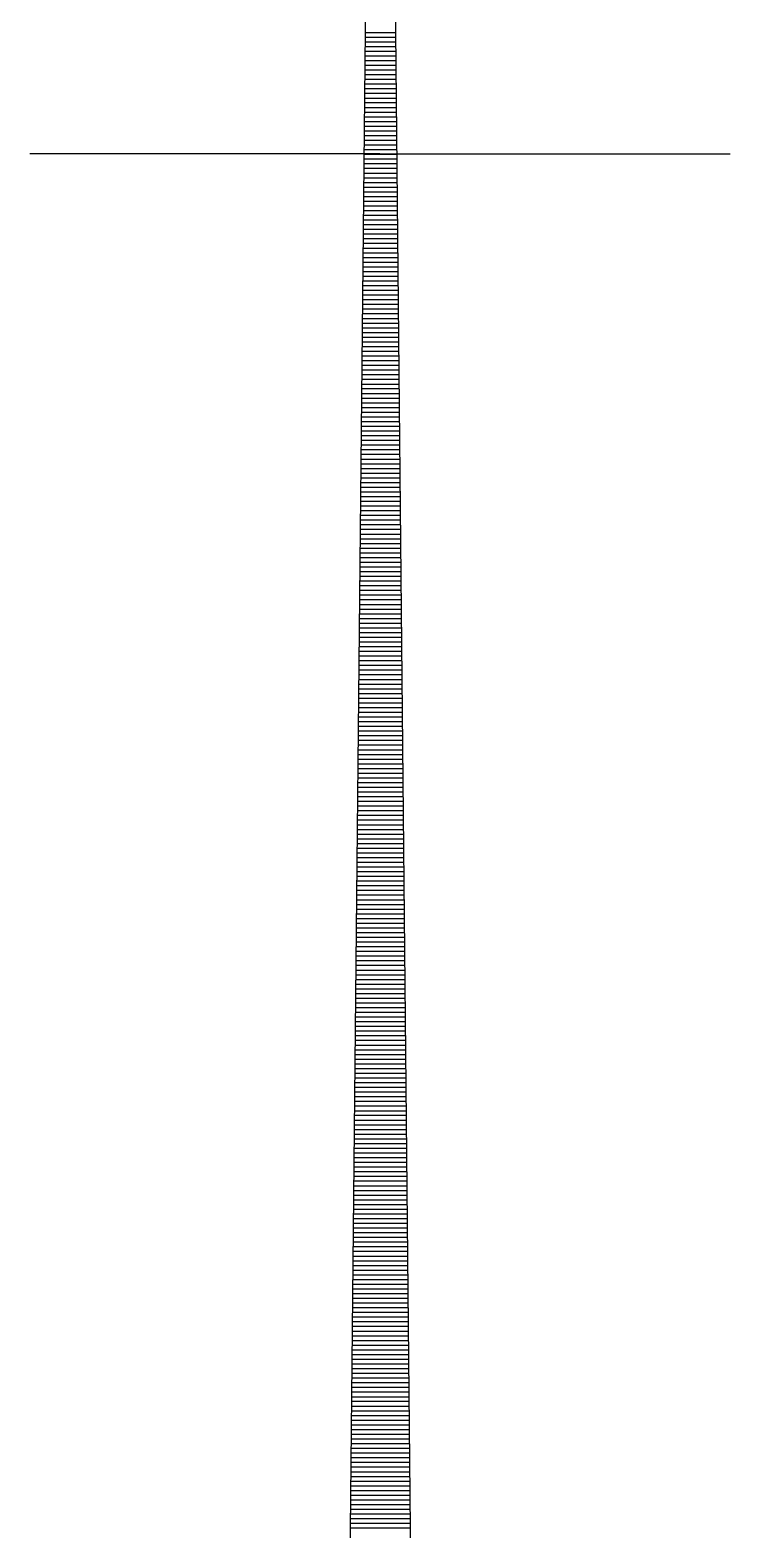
# Model space of a CAD drawing. Extents: x 155532 to 155646, y 598913 to 599004.
# Drawn here: x 155588.64 to 155590.04, y 598994.011 to 598997.01 of the extents above; entities that cross this region are included whole.
import ezdxf

# ---------------------------------------------------------------- set-up
doc = ezdxf.new("R2010")
doc.units = 0
doc.header["$LTSCALE"] = 0.25
doc.layers.get('0').update_dxf_attribs({"linetype": 'CONTINUOUS'})
doc.layers.add('C1680', color=7, linetype='CONTINUOUS')
doc.layers.add('M1202', color=7, linetype='CONTINUOUS')

# ---------------------------------------------------------------- blocks, each defined once
blk = doc.blocks.new('*X16')
at = {"color": 0}
for p, q in [((-20.793, -155.344), (-20.185, -155.344)), ((-20.792, -155.25), (-20.186, -155.25)), ((-20.791, -155.156), (-20.187, -155.156)), ((-20.796, -155.625), (-20.182, -155.625)), ((-20.795, -155.531), (-20.183, -155.531)), ((-20.794, -155.438), (-20.184, -155.438)), ((-20.798, -155.906), (-20.179, -155.906)), ((-20.797, -155.812), (-20.18, -155.812)), ((-20.796, -155.719), (-20.181, -155.719)), ((-20.801, -156.188), (-20.176, -156.188)), ((-20.8, -156.094), (-20.177, -156.094)), ((-20.799, -156), (-20.178, -156)), ((-20.805, -156.562), (-20.172, -156.562)), ((-20.804, -156.469), (-20.173, -156.469)), ((-20.803, -156.375), (-20.174, -156.375)), ((-20.802, -156.281), (-20.175, -156.281)), ((-20.808, -156.844), (-20.17, -156.844)), ((-20.807, -156.75), (-20.171, -156.75)), ((-20.806, -156.656), (-20.172, -156.656)), ((-20.811, -157.125), (-20.167, -157.125)), ((-20.81, -157.031), (-20.168, -157.031)), ((-20.809, -156.938), (-20.169, -156.938)), ((-20.813, -157.406), (-20.164, -157.406)), ((-20.812, -157.312), (-20.165, -157.312)), ((-20.811, -157.219), (-20.166, -157.219)), ((-20.816, -157.688), (-20.161, -157.688)), ((-20.815, -157.594), (-20.162, -157.594)), ((-20.814, -157.5), (-20.163, -157.5)), ((-20.82, -158.062), (-20.158, -158.062)), ((-20.819, -157.969), (-20.158, -157.969)), ((-20.818, -157.875), (-20.159, -157.875)), ((-20.817, -157.781), (-20.16, -157.781)), ((-20.823, -158.344), (-20.155, -158.344)), ((-20.822, -158.25), (-20.156, -158.25)), ((-20.821, -158.156), (-20.157, -158.156)), ((-20.825, -158.531), (-20.153, -158.531)), ((-20.825, -158.625), (-20.152, -158.625)), ((-20.824, -158.438), (-20.154, -158.438)), ((-20.828, -158.906), (-20.149, -158.906)), ((-20.827, -158.812), (-20.15, -158.812)), ((-20.826, -158.719), (-20.151, -158.719)), ((-20.831, -159.188), (-20.146, -159.188)), ((-20.83, -159.094), (-20.147, -159.094)), ((-20.829, -159), (-20.148, -159)), ((-20.835, -159.562), (-20.143, -159.562)), ((-20.834, -159.469), (-20.143, -159.469)), ((-20.833, -159.375), (-20.144, -159.375)), ((-20.832, -159.281), (-20.145, -159.281)), ((-20.838, -159.844), (-20.14, -159.844)), ((-20.837, -159.75), (-20.141, -159.75)), ((-20.836, -159.656), (-20.142, -159.656)), ((-20.84, -160.031), (-20.138, -160.031)), ((-20.84, -160.125), (-20.137, -160.125)), ((-20.839, -159.938), (-20.139, -159.938)), ((-20.843, -160.406), (-20.134, -160.406)), ((-20.842, -160.312), (-20.135, -160.312)), ((-20.841, -160.219), (-20.136, -160.219)), ((-20.846, -160.688), (-20.131, -160.688)), ((-20.845, -160.594), (-20.132, -160.594)), ((-20.844, -160.5), (-20.133, -160.5)), ((-20.85, -161.062), (-20.128, -161.062)), ((-20.849, -160.969), (-20.129, -160.969)), ((-20.848, -160.875), (-20.129, -160.875)), ((-20.847, -160.781), (-20.13, -160.781)), ((-20.853, -161.344), (-20.125, -161.344)), ((-20.852, -161.25), (-20.126, -161.25)), ((-20.851, -161.156), (-20.127, -161.156)), ((-20.855, -161.625), (-20.122, -161.625)), ((-20.854, -161.438), (-20.124, -161.438)), ((-20.854, -161.531), (-20.123, -161.531)), ((-20.858, -161.906), (-20.119, -161.906)), ((-20.857, -161.812), (-20.12, -161.812)), ((-20.856, -161.719), (-20.121, -161.719)), ((-20.861, -162.188), (-20.116, -162.188)), ((-20.86, -162.094), (-20.117, -162.094)), ((-20.859, -162), (-20.118, -162)), ((-20.865, -162.562), (-20.113, -162.562)), ((-20.864, -162.469), (-20.114, -162.469)), ((-20.863, -162.375), (-20.114, -162.375)), ((-20.862, -162.281), (-20.115, -162.281)), ((-20.868, -162.844), (-20.11, -162.844)), ((-20.867, -162.75), (-20.111, -162.75)), ((-20.866, -162.656), (-20.112, -162.656)), ((-20.87, -163.125), (-20.107, -163.125)), ((-20.869, -162.938), (-20.109, -162.938)), ((-20.869, -163.031), (-20.108, -163.031)), ((-20.873, -163.406), (-20.104, -163.406)), ((-20.872, -163.312), (-20.105, -163.312)), ((-20.871, -163.219), (-20.106, -163.219)), ((-20.876, -163.688), (-20.101, -163.688)), ((-20.875, -163.594), (-20.102, -163.594)), ((-20.874, -163.5), (-20.103, -163.5)), ((-20.88, -164.062), (-20.098, -164.062)), ((-20.879, -163.969), (-20.099, -163.969)), ((-20.878, -163.875), (-20.1, -163.875)), ((-20.877, -163.781), (-20.1, -163.781)), ((-20.883, -164.344), (-20.095, -164.344)), ((-20.882, -164.25), (-20.096, -164.25)), ((-20.881, -164.156), (-20.097, -164.156)), ((-20.885, -164.625), (-20.092, -164.625)), ((-20.884, -164.438), (-20.094, -164.438)), ((-20.884, -164.531), (-20.093, -164.531)), ((-20.888, -164.906), (-20.089, -164.906)), ((-20.887, -164.812), (-20.09, -164.812)), ((-20.886, -164.719), (-20.091, -164.719)), ((-20.891, -165.188), (-20.086, -165.188)), ((-20.89, -165.094), (-20.087, -165.094)), ((-20.889, -165), (-20.088, -165)), ((-20.895, -165.562), (-20.083, -165.562)), ((-20.894, -165.469), (-20.084, -165.469)), ((-20.893, -165.375), (-20.085, -165.375)), ((-20.892, -165.281), (-20.085, -165.281)), ((-20.898, -165.844), (-20.08, -165.844)), ((-20.897, -165.75), (-20.081, -165.75)), ((-20.896, -165.656), (-20.082, -165.656)), ((-20.9, -166.125), (-20.077, -166.125)), ((-20.899, -166.031), (-20.078, -166.031)), ((-20.898, -165.938), (-20.079, -165.938)), ((-20.903, -166.406), (-20.074, -166.406)), ((-20.902, -166.312), (-20.075, -166.312)), ((-20.901, -166.219), (-20.076, -166.219)), ((-20.906, -166.688), (-20.071, -166.688)), ((-20.905, -166.594), (-20.072, -166.594)), ((-20.904, -166.5), (-20.073, -166.5)), ((-20.91, -167.062), (-20.068, -167.062)), ((-20.909, -166.969), (-20.069, -166.969)), ((-20.908, -166.875), (-20.07, -166.875)), ((-20.907, -166.781), (-20.071, -166.781)), ((-20.913, -167.344), (-20.065, -167.344)), ((-20.912, -167.25), (-20.066, -167.25)), ((-20.911, -167.156), (-20.067, -167.156)), ((-20.915, -167.625), (-20.062, -167.625)), ((-20.914, -167.531), (-20.063, -167.531)), ((-20.913, -167.438), (-20.064, -167.438)), ((-20.918, -167.906), (-20.059, -167.906)), ((-20.917, -167.812), (-20.06, -167.812)), ((-20.916, -167.719), (-20.061, -167.719)), ((-20.921, -168.188), (-20.056, -168.188)), ((-20.92, -168.094), (-20.057, -168.094)), ((-20.919, -168), (-20.058, -168)), ((-20.925, -168.562), (-20.053, -168.562)), ((-20.924, -168.469), (-20.054, -168.469)), ((-20.923, -168.375), (-20.055, -168.375)), ((-20.922, -168.281), (-20.056, -168.281)), ((-20.927, -168.75), (-20.051, -168.75)), ((-20.927, -168.844), (-20.05, -168.844)), ((-20.926, -168.656), (-20.052, -168.656)), ((-20.93, -169.125), (-20.047, -169.125)), ((-20.929, -169.031), (-20.048, -169.031)), ((-20.928, -168.938), (-20.049, -168.938)), ((-20.933, -169.406), (-20.044, -169.406)), ((-20.932, -169.312), (-20.045, -169.312)), ((-20.931, -169.219), (-20.046, -169.219)), ((-20.936, -169.688), (-20.042, -169.688)), ((-20.935, -169.594), (-20.042, -169.594)), ((-20.934, -169.5), (-20.043, -169.5)), ((-20.94, -170.062), (-20.038, -170.062)), ((-20.939, -169.969), (-20.039, -169.969)), ((-20.938, -169.875), (-20.04, -169.875)), ((-20.937, -169.781), (-20.041, -169.781)), ((-20.942, -170.25), (-20.036, -170.25)), ((-20.942, -170.344), (-20.035, -170.344)), ((-20.941, -170.156), (-20.037, -170.156)), ((-20.945, -170.625), (-20.032, -170.625)), ((-20.944, -170.531), (-20.033, -170.531)), ((-20.943, -170.438), (-20.034, -170.438)), ((-20.948, -170.906), (-20.029, -170.906)), ((-20.947, -170.812), (-20.03, -170.812)), ((-20.946, -170.719), (-20.031, -170.719)), ((-20.951, -171.188), (-20.027, -171.188)), ((-20.95, -171.094), (-20.027, -171.094)), ((-20.949, -171), (-20.028, -171)), ((-20.955, -171.562), (-20.023, -171.562)), ((-20.954, -171.469), (-20.024, -171.469)), ((-20.953, -171.375), (-20.025, -171.375)), ((-20.952, -171.281), (-20.026, -171.281)), ((-20.957, -171.75), (-20.021, -171.75)), ((-20.957, -171.844), (-20.02, -171.844)), ((-20.956, -171.656), (-20.022, -171.656)), ((-20.96, -172.125), (-20.017, -172.125)), ((-20.959, -172.031), (-20.018, -172.031)), ((-20.958, -171.938), (-20.019, -171.938)), ((-20.963, -172.406), (-20.014, -172.406)), ((-20.962, -172.312), (-20.015, -172.312)), ((-20.961, -172.219), (-20.016, -172.219)), ((-20.966, -172.688), (-20.012, -172.688)), ((-20.965, -172.594), (-20.013, -172.594)), ((-20.964, -172.5), (-20.013, -172.5)), ((-20.97, -173.062), (-20.008, -173.062)), ((-20.969, -172.969), (-20.009, -172.969)), ((-20.968, -172.875), (-20.01, -172.875)), ((-20.967, -172.781), (-20.011, -172.781)), ((-20.972, -173.344), (-20.005, -173.344)), ((-20.971, -173.156), (-20.007, -173.156)), ((-20.971, -173.25), (-20.006, -173.25)), ((-20.975, -173.625), (-20.002, -173.625)), ((-20.974, -173.531), (-20.003, -173.531)), ((-20.973, -173.438), (-20.004, -173.438)), ((-20.978, -173.906), (-19.999, -173.906)), ((-20.977, -173.812), (-20, -173.812)), ((-20.976, -173.719), (-20.001, -173.719)), ((-20.981, -174.188), (-19.997, -174.188)), ((-20.98, -174.094), (-19.998, -174.094)), ((-20.979, -174), (-19.998, -174)), ((-20.985, -174.562), (-19.993, -174.562)), ((-20.984, -174.469), (-19.994, -174.469)), ((-20.983, -174.375), (-19.995, -174.375)), ((-20.982, -174.281), (-19.996, -174.281)), ((-20.987, -174.844), (-19.99, -174.844)), ((-20.986, -174.656), (-19.992, -174.656)), ((-20.986, -174.75), (-19.991, -174.75)), ((-20.99, -175.125), (-19.987, -175.125)), ((-20.989, -175.031), (-19.988, -175.031)), ((-20.988, -174.938), (-19.989, -174.938)), ((-20.993, -175.406), (-19.984, -175.406)), ((-20.992, -175.312), (-19.985, -175.312)), ((-20.991, -175.219), (-19.986, -175.219)), ((-20.996, -175.688), (-19.982, -175.688)), ((-20.995, -175.594), (-19.983, -175.594)), ((-20.994, -175.5), (-19.984, -175.5)), ((-21, -176.062), (-19.978, -176.062)), ((-20.999, -175.969), (-19.979, -175.969)), ((-20.998, -175.875), (-19.98, -175.875)), ((-20.997, -175.781), (-19.981, -175.781)), ((-21.002, -176.344), (-19.975, -176.344)), ((-21.001, -176.25), (-19.976, -176.25)), ((-21, -176.156), (-19.977, -176.156)), ((-21.005, -176.625), (-19.972, -176.625)), ((-21.004, -176.531), (-19.973, -176.531)), ((-21.003, -176.438), (-19.974, -176.438)), ((-21.008, -176.906), (-19.969, -176.906)), ((-21.007, -176.812), (-19.97, -176.812)), ((-21.006, -176.719), (-19.971, -176.719)), ((-21.011, -177.188), (-19.967, -177.188)), ((-21.01, -177.094), (-19.968, -177.094)), ((-21.009, -177), (-19.969, -177)), ((-21.015, -177.562), (-19.963, -177.562)), ((-21.014, -177.469), (-19.964, -177.469)), ((-21.013, -177.375), (-19.965, -177.375)), ((-21.012, -177.281), (-19.966, -177.281)), ((-21.017, -177.844), (-19.96, -177.844)), ((-21.016, -177.75), (-19.961, -177.75)), ((-21.015, -177.656), (-19.962, -177.656)), ((-21.02, -178.125), (-19.957, -178.125)), ((-21.019, -178.031), (-19.958, -178.031)), ((-21.018, -177.938), (-19.959, -177.938)), ((-21.023, -178.406), (-19.954, -178.406)), ((-21.022, -178.312), (-19.955, -178.312)), ((-21.021, -178.219), (-19.956, -178.219)), ((-21.026, -178.688), (-19.952, -178.688)), ((-21.025, -178.594), (-19.953, -178.594)), ((-21.024, -178.5), (-19.954, -178.5)), ((-21.03, -179.062), (-19.948, -179.062)), ((-21.029, -178.969), (-19.949, -178.969)), ((-21.028, -178.875), (-19.95, -178.875)), ((-21.027, -178.781), (-19.951, -178.781)), ((-21.032, -179.344), (-19.945, -179.344)), ((-21.031, -179.25), (-19.946, -179.25)), ((-21.03, -179.156), (-19.947, -179.156)), ((-21.035, -179.625), (-19.942, -179.625)), ((-21.034, -179.531), (-19.943, -179.531)), ((-21.033, -179.438), (-19.944, -179.438)), ((-21.038, -179.906), (-19.94, -179.906)), ((-21.037, -179.812), (-19.94, -179.812)), ((-21.036, -179.719), (-19.941, -179.719)), ((-21.041, -180.188), (-19.937, -180.188)), ((-21.04, -180.094), (-19.938, -180.094)), ((-21.039, -180), (-19.939, -180)), ((-21.044, -180.469), (-19.934, -180.469)), ((-21.044, -180.562), (-19.933, -180.562)), ((-21.043, -180.375), (-19.935, -180.375)), ((-21.042, -180.281), (-19.936, -180.281)), ((-21.047, -180.844), (-19.93, -180.844)), ((-21.046, -180.75), (-19.931, -180.75)), ((-21.045, -180.656), (-19.932, -180.656)), ((-21.05, -181.125), (-19.927, -181.125)), ((-21.049, -181.031), (-19.928, -181.031)), ((-21.048, -180.938), (-19.929, -180.938)), ((-21.053, -181.406), (-19.925, -181.406)), ((-21.052, -181.312), (-19.925, -181.312)), ((-21.051, -181.219), (-19.926, -181.219)), ((-21.056, -181.688), (-19.922, -181.688)), ((-21.055, -181.594), (-19.923, -181.594)), ((-21.054, -181.5), (-19.924, -181.5)), ((-21.059, -181.969), (-19.919, -181.969)), ((-21.059, -182.062), (-19.918, -182.062)), ((-21.058, -181.875), (-19.92, -181.875)), ((-21.057, -181.781), (-19.921, -181.781)), ((-21.062, -182.344), (-19.915, -182.344)), ((-21.061, -182.25), (-19.916, -182.25)), ((-21.06, -182.156), (-19.917, -182.156)), ((-21.065, -182.625), (-19.912, -182.625)), ((-21.064, -182.531), (-19.913, -182.531)), ((-21.063, -182.438), (-19.914, -182.438)), ((-21.068, -182.906), (-19.91, -182.906)), ((-21.067, -182.812), (-19.911, -182.812)), ((-21.066, -182.719), (-19.911, -182.719)), ((-21.071, -183.188), (-19.907, -183.188)), ((-21.07, -183.094), (-19.908, -183.094)), ((-21.069, -183), (-19.909, -183)), ((-21.074, -183.562), (-19.903, -183.562)), ((-21.073, -183.375), (-19.905, -183.375)), ((-21.073, -183.469), (-19.904, -183.469)), ((-21.072, -183.281), (-19.906, -183.281)), ((-21.077, -183.844), (-19.9, -183.844)), ((-21.076, -183.75), (-19.901, -183.75)), ((-21.075, -183.656), (-19.902, -183.656)), ((-21.08, -184.125), (-19.897, -184.125)), ((-21.079, -184.031), (-19.898, -184.031)), ((-21.078, -183.938), (-19.899, -183.938)), ((-21.083, -184.406), (-19.895, -184.406)), ((-21.082, -184.312), (-19.896, -184.312)), ((-21.081, -184.219), (-19.896, -184.219)), ((-21.086, -184.688), (-19.892, -184.688)), ((-21.085, -184.594), (-19.893, -184.594)), ((-21.084, -184.5), (-19.894, -184.5)), ((-21.089, -185.062), (-19.888, -185.062)), ((-21.088, -184.875), (-19.89, -184.875)), ((-21.088, -184.969), (-19.889, -184.969)), ((-21.087, -184.781), (-19.891, -184.781))]:
    blk.add_line(p, q, dxfattribs=at)
blk = doc.blocks.new('ZAFON2')
at = {"layer": 'C1680'}
for p, q in [((-21.489, -225.071), (-20.491, -125.125)), ((-19.489, -225.071), (-20.486, -125.125)), ((-20.501, -157.587), (-27.501, -157.587)), ((-20.501, -157.587), (-13.501, -157.587))]:
    blk.add_line(p, q, dxfattribs=at)
blk.add_blockref('*X16', (0, 0), dxfattribs=at)

msp = doc.modelspace()

# ---------------------------------------------------------------- block references
at = {"layer": 'M1202', "xscale": 0.1, "yscale": 0.1, "zscale": 0.1}
msp.add_blockref('ZAFON2', (155591.39, 599012.5211), dxfattribs=at)

doc.saveas('drawing.dxf')
